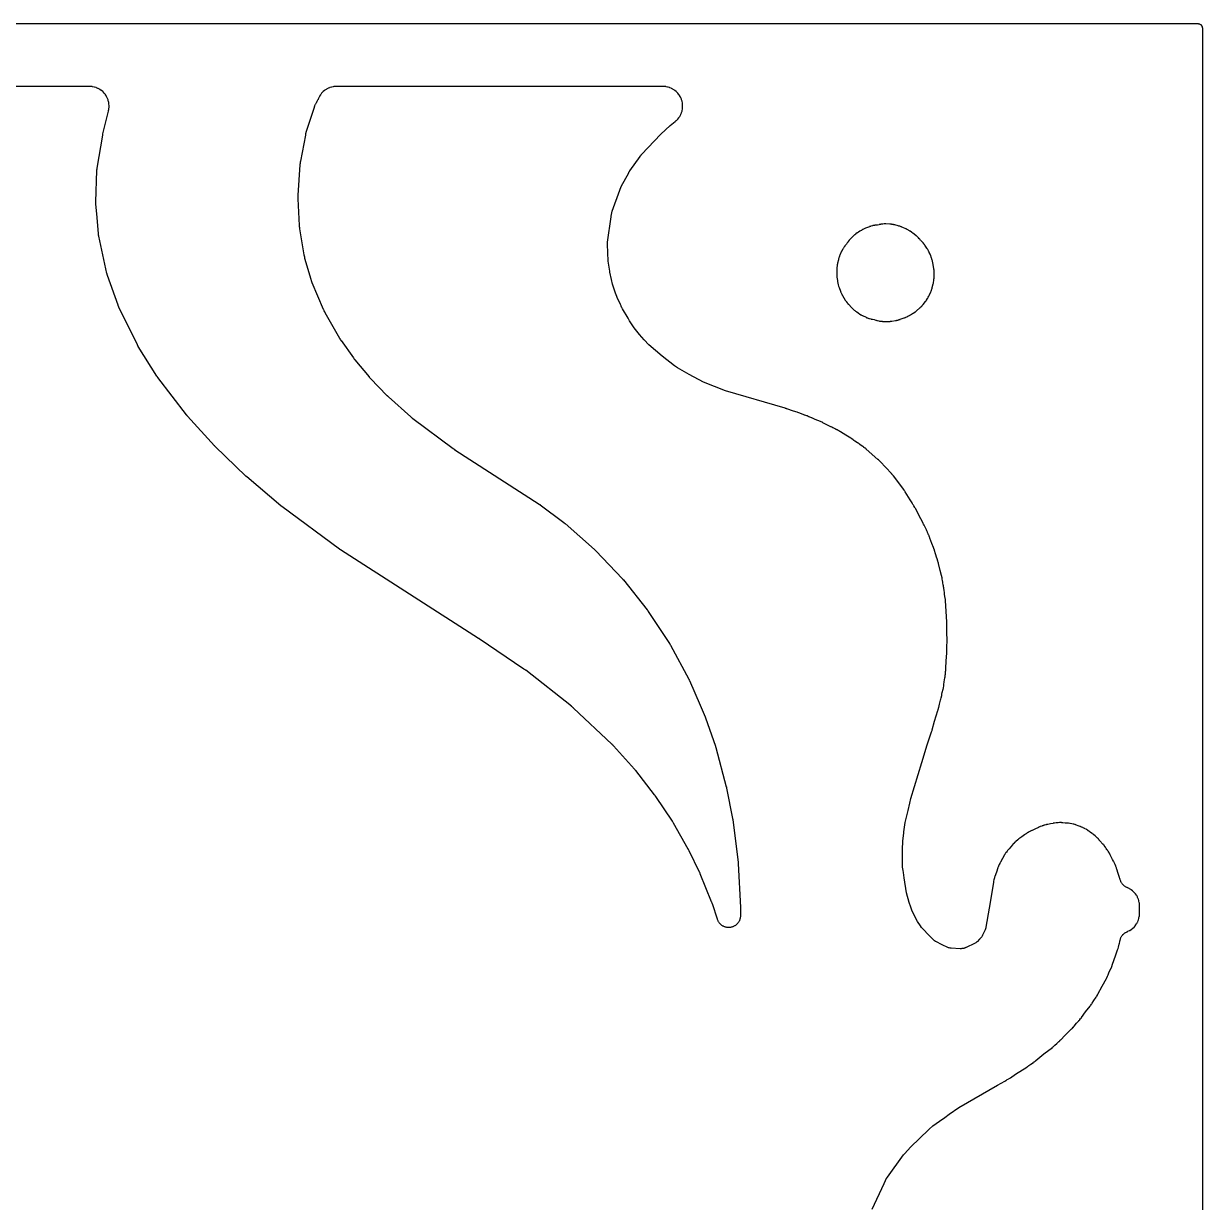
# Model space of a CAD drawing. Header units: millimetres. Extents: x 0 to 300, y 0 to 300.
# Drawn here: x 150 to 300.1, y 150 to 300.1 of the extents above; entities that cross this region are included whole.
import ezdxf

# ---------------------------------------------------------------- set-up
doc = ezdxf.new("R2010")
doc.units = ezdxf.units.MM
doc.layers.add('CUT', color=7, linetype='CONTINUOUS')

msp = doc.modelspace()

# ---------------------------------------------------------------- linework, layer by layer
at = {"layer": 'CUT'}
for points in [[(141.4352, 300.0575), (193.3882, 300.0575), (298.533, 300.0575), (298.5625, 300.0575), (299.4478, 300.0575), (299.5212, 300.0539), (299.5794, 300.0453), (299.6365, 300.031), (299.6918, 300.0112), (299.745, 299.9861), (299.7954, 299.9558), (299.8427, 299.9208), (299.8863, 299.8813), (299.9257, 299.8377), (299.9608, 299.7905), (299.991, 299.74), (300.0162, 299.6869), (300.036, 299.6315), (300.0503, 299.5745), (300.0589, 299.5163), (300.0625, 299.4428), (300.0625, 298.5575), (300.0625, 1.4375)], [(258.0098, 149.1385), (259.5295, 152.4236), (259.7025, 152.7773), (259.7094, 152.7912), (259.7258, 152.8234), (259.733, 152.8371), (259.7419, 152.8538), (259.7493, 152.8674), (259.7668, 152.899), (259.7744, 152.9125), (259.7833, 152.9278), (259.7912, 152.9412), (259.8098, 152.9722), (259.8179, 152.9854), (259.8279, 153.0014), (259.8362, 153.0145), (259.8559, 153.0448), (259.8644, 153.0577), (259.9546, 153.1917), (262.0109, 156.0396), (262.1424, 156.1877), (262.938, 157.0833), (265.1828, 159.2468), (265.2863, 159.3362), (265.7395, 159.7275), (266.6005, 160.345), (267.2523, 160.8125), (267.843, 161.2362), (269.0399, 162.0947), (273.9813, 164.9207), (274.9262, 165.449), (274.9335, 165.4532), (274.9842, 165.4825), (274.992, 165.487), (275.0546, 165.5245), (275.0622, 165.5291), (275.1113, 165.5594), (275.1193, 165.5644), (275.2231, 165.6309), (275.401, 165.7326), (275.4093, 165.7375), (275.467, 165.7718), (275.4759, 165.7771), (275.5471, 165.8211), (275.5557, 165.8265), (275.6114, 165.8622), (275.6205, 165.8681), (276.2736, 166.3034), (277.7013, 167.2172), (277.7127, 167.2247), (277.7866, 167.2744), (277.7978, 167.2822), (277.8891, 167.3467), (277.9002, 167.3547), (277.9718, 167.4077), (277.9827, 167.416), (278.2202, 167.6006), (278.5573, 167.8253), (278.5699, 167.8339), (278.6507, 167.8908), (278.663, 167.8997), (278.7626, 167.9736), (278.7747, 167.9829), (278.8526, 168.0437), (278.8644, 168.0533), (279.8928, 168.9007), (280.9592, 169.7296), (280.9722, 169.7401), (281.0563, 169.8092), (281.0691, 169.82), (281.1721, 169.9098), (281.1845, 169.9209), (281.2646, 169.9947), (281.2767, 170.0062), (281.5096, 170.2331), (281.6891, 170.381), (281.7032, 170.393), (281.7937, 170.4724), (281.8074, 170.4848), (281.9178, 170.5879), (281.9312, 170.6007), (282.0166, 170.6855), (282.0295, 170.6988), (282.5284, 171.2257), (283.4068, 172.0815), (283.42, 172.0947), (283.504, 172.1818), (283.5167, 172.1954), (283.6187, 172.3079), (283.6309, 172.3219), (283.7094, 172.4141), (283.7212, 172.4284), (284.0144, 172.7952), (284.3347, 173.1335), (284.3484, 173.1486), (284.4363, 173.2479), (284.4495, 173.2634), (284.5554, 173.3917), (284.5682, 173.4077), (284.649, 173.5127), (284.6612, 173.5291), (285.1865, 174.2619), (285.7609, 174.9805), (285.7674, 174.9888), (285.8125, 175.0473), (285.8192, 175.0561), (285.848, 175.095), (285.8616, 175.114), (285.9436, 175.2341), (285.9559, 175.2529), (285.9767, 175.2858), (285.9822, 175.2948), (286.02, 175.3572), (286.0261, 175.3674), (286.2222, 175.7063), (286.5209, 176.123), (286.527, 176.1317), (286.5693, 176.1929), (286.5755, 176.2021), (286.6025, 176.2427), (286.6151, 176.2626), (286.6912, 176.3878), (286.7026, 176.4073), (286.7218, 176.4416), (286.7269, 176.4509), (286.7615, 176.5158), (286.7671, 176.5264), (287.2853, 177.5435), (287.8387, 178.4998), (287.8447, 178.5104), (287.8829, 178.5797), (287.8887, 178.5904), (287.9109, 178.6325), (287.9217, 178.6543), (287.9896, 178.7973), (287.9996, 178.8195), (288.0183, 178.8633), (288.0229, 178.8745), (288.0525, 178.9479), (288.0569, 178.9593), (288.2028, 179.3442), (288.4064, 179.7438), (288.4113, 179.7537), (288.4449, 179.8228), (288.4498, 179.8332), (288.471, 179.8789), (288.4808, 179.9012), (288.5388, 180.0411), (288.5473, 180.0628), (288.5614, 180.1008), (288.5651, 180.1112), (288.5902, 180.183), (288.5941, 180.1947), (289.0222, 181.5068), (289.2638, 182.1444), (289.2684, 182.1571), (289.2978, 182.2403), (289.3022, 182.2532), (289.3187, 182.3035), (289.3266, 182.3295), (289.3739, 182.4994), (289.3806, 182.5257), (289.3925, 182.5773), (289.3954, 182.5906), (289.4133, 182.677), (289.4159, 182.6903), (289.4256, 182.7434), (289.4556, 182.8355), (289.4594, 182.8476), (289.4832, 182.926), (289.4867, 182.9381), (289.5, 182.9855), (289.5063, 183.0099), (289.5438, 183.1694), (289.5491, 183.1941), (289.5584, 183.2425), (289.5606, 183.2549), (289.5692, 183.3052), (289.578, 183.35), (289.5961, 183.4317), (289.6204, 183.5197), (289.6396, 183.5774), (289.6727, 183.6625), (289.6976, 183.7179), (289.7392, 183.7992), (289.7696, 183.8519), (289.8192, 183.9285), (289.8547, 183.9778), (289.9118, 184.0491), (289.9522, 184.0945), (290.0163, 184.1596), (290.061, 184.2007), (290.1313, 184.2589), (290.1801, 184.2953), (290.2559, 184.3461), (290.308, 184.3774), (290.3886, 184.4203), (290.466, 184.4565), (290.4982, 184.4708), (290.5004, 184.4718), (290.5079, 184.475), (290.5614, 184.4984), (290.5887, 184.5112), (290.7619, 184.5977), (290.8145, 184.6273), (290.9759, 184.7293), (291.0253, 184.7641), (291.1756, 184.8819), (291.2212, 184.9215), (291.359, 185.0537), (291.4004, 185.0977), (291.5241, 185.2431), (291.5609, 185.291), (291.6693, 185.4481), (291.7011, 185.4995), (291.7933, 185.6667), (291.8197, 185.721), (291.8946, 185.8967), (291.9154, 185.9534), (291.9722, 186.1357), (291.9873, 186.1942), (292.0255, 186.3812), (292.0346, 186.441), (292.054, 186.6336), (292.0563, 186.6637), (292.0593, 186.7226), (292.0598, 186.7377), (292.0623, 186.8358), (292.0625, 186.8509), (292.0625, 187.0475), (292.0625, 187.4851), (292.0625, 187.6875), (292.0623, 187.7028), (292.0598, 187.8019), (292.0592, 187.8172), (292.0562, 187.8766), (292.0539, 187.9071), (292.034, 188.1015), (292.0247, 188.1618), (291.9858, 188.3507), (291.9704, 188.4097), (291.9125, 188.5936), (291.8913, 188.6508), (291.815, 188.8279), (291.788, 188.8826), (291.6941, 189.051), (291.6618, 189.1027), (291.5513, 189.2607), (291.5138, 189.3089), (291.3878, 189.4549), (291.3457, 189.4989), (291.2055, 189.6314), (291.1591, 189.671), (291.0063, 189.7885), (290.9561, 189.8232), (290.7921, 189.9246), (290.7386, 189.954), (290.5628, 190.0394), (290.535, 190.052), (290.4726, 190.0785), (290.4318, 190.097), (290.3578, 190.1328), (290.2792, 190.1758), (290.2284, 190.207), (290.1544, 190.2577), (290.1069, 190.2938), (290.0384, 190.3516), (289.9947, 190.3922), (289.9322, 190.4565), (289.8928, 190.5013), (289.8371, 190.5715), (289.8023, 190.62), (289.7538, 190.6954), (289.7241, 190.7471), (289.6833, 190.827), (289.6589, 190.8814), (289.6263, 190.9649), (289.6002, 191.0428), (289.5871, 191.0856), (289.5507, 191.2159), (289.5462, 191.2309), (289.5162, 191.3285), (289.5113, 191.3435), (289.3277, 191.8883), (289.1726, 192.4209), (289.1689, 192.4331), (289.144, 192.5122), (289.1401, 192.5243), (289.1241, 192.5715), (289.1154, 192.5955), (289.0558, 192.75), (289.0461, 192.7736), (289.0262, 192.8193), (289.021, 192.8309), (288.9863, 192.9062), (288.9808, 192.9177), (288.9783, 192.9229), (288.9512, 192.9971), (288.946, 193.0109), (288.9249, 193.0646), (288.9134, 193.0918), (288.8346, 193.2667), (288.8218, 193.2933), (288.7955, 193.3447), (288.7886, 193.3577), (288.7428, 193.4421), (288.7356, 193.455), (288.6274, 193.6431), (288.3321, 194.2491), (288.3248, 194.2636), (288.2761, 194.3571), (288.2684, 194.3714), (288.2376, 194.4267), (288.2211, 194.4547), (288.1088, 194.6331), (288.0908, 194.6601), (288.0542, 194.7118), (288.0447, 194.7249), (287.9815, 194.8093), (287.9716, 194.8222), (287.8893, 194.9261), (287.8205, 195.0456), (287.8118, 195.0602), (287.7538, 195.1548), (287.7446, 195.1693), (287.7082, 195.225), (287.6887, 195.2531), (287.5569, 195.4315), (287.5359, 195.4584), (287.4933, 195.5096), (287.4822, 195.5226), (287.409, 195.606), (287.3975, 195.6186), (287.019, 196.0251), (286.9388, 196.1263), (286.931, 196.1361), (286.879, 196.1989), (286.8709, 196.2085), (286.8389, 196.2456), (286.8221, 196.2643), (286.7121, 196.3816), (286.6763, 196.4167), (286.5569, 196.5244), (286.5379, 196.5408), (286.5217, 196.5543), (286.5152, 196.5608), (286.5026, 196.5732), (286.4526, 196.6209), (286.4263, 196.6445), (286.251, 196.7931), (286.2234, 196.8152), (286.1682, 196.8566), (286.1539, 196.867), (286.06, 196.9333), (286.0454, 196.9433), (285.8147, 197.0961), (285.5886, 197.268), (285.5782, 197.2758), (285.5102, 197.3252), (285.4996, 197.3327), (285.4581, 197.3616), (285.4365, 197.3759), (285.2962, 197.4646), (285.2513, 197.4904), (285.1038, 197.5667), (285.0806, 197.5781), (285.0793, 197.5786), (285.0627, 197.5886), (285.0398, 197.6017), (284.891, 197.6824), (284.8436, 197.7055), (284.6883, 197.7729), (284.6638, 197.7828), (284.6156, 197.8012), (284.6033, 197.8058), (284.5225, 197.8347), (284.51, 197.839), (284.2513, 197.925), (284.031, 198.0159), (284.0181, 198.021), (283.9337, 198.0535), (283.9207, 198.0584), (283.8695, 198.0768), (283.8431, 198.0856), (283.6727, 198.138), (283.6188, 198.1519), (283.4442, 198.1883), (283.4341, 198.1902), (283.4212, 198.1935), (283.2474, 198.2338), (283.1926, 198.2439), (283.0159, 198.268), (282.9882, 198.2711), (282.934, 198.276), (282.9202, 198.277), (282.8299, 198.283), (282.816, 198.2837), (282.5756, 198.294), (282.3128, 198.3238), (282.2992, 198.3252), (282.2105, 198.3332), (282.1968, 198.3343), (282.1434, 198.3379), (282.116, 198.3391), (281.9404, 198.3429), (281.8857, 198.3415), (281.7104, 198.3293), (281.6905, 198.3274), (281.6773, 198.3274), (281.6504, 198.3267), (281.4779, 198.3186), (281.4242, 198.3136), (281.2531, 198.29), (281.2265, 198.2857), (281.1747, 198.2762), (281.1615, 198.2736), (281.0757, 198.2559), (281.0625, 198.253), (280.7407, 198.1787), (280.3875, 198.1213), (280.3695, 198.118), (280.2527, 198.0954), (280.2348, 198.0916), (280.1652, 198.0759), (280.1297, 198.0667), (279.9014, 198.0003), (279.8666, 197.989), (279.7994, 197.9649), (279.7823, 197.9584), (279.7581, 197.9489), (279.7384, 197.9438), (279.7219, 197.9392), (279.6578, 197.9205), (279.6252, 197.91), (279.4157, 197.8357), (279.3838, 197.8233), (279.3223, 197.7974), (279.3066, 197.7905), (279.2053, 197.7445), (279.1898, 197.7372), (278.7138, 197.5043), (278.374, 197.3585), (278.36, 197.3522), (278.2697, 197.3107), (278.2558, 197.3042), (278.2022, 197.2778), (278.1751, 197.2637), (278.0014, 197.1671), (277.9751, 197.1516), (277.9244, 197.12), (277.9116, 197.1117), (277.9008, 197.1046), (277.8642, 197.0855), (277.8509, 197.0784), (277.7993, 197.0498), (277.7733, 197.0346), (277.6067, 196.9311), (277.5815, 196.9146), (277.5331, 196.881), (277.5208, 196.8723), (277.4416, 196.8144), (277.4295, 196.8053), (277.0613, 196.5217), (276.7074, 196.2747), (276.6938, 196.2649), (276.6059, 196.1999), (276.5926, 196.1897), (276.541, 196.1492), (276.5151, 196.1277), (276.3511, 195.9835), (276.3265, 195.9606), (276.2873, 195.922), (276.2791, 195.9153), (276.2667, 195.905), (276.219, 195.8639), (276.1951, 195.8422), (276.0438, 195.6973), (276.0211, 195.6743), (275.978, 195.6284), (275.9672, 195.6165), (275.8975, 195.5381), (275.887, 195.5259), (275.4557, 195.0132), (275.3364, 194.8818), (275.3257, 194.8697), (275.2575, 194.7905), (275.2472, 194.7781), (275.2075, 194.7294), (275.1879, 194.704), (275.1131, 194.6014), (275.1075, 194.5942), (275.072, 194.5474), (275.0544, 194.523), (274.9443, 194.3617), (274.9279, 194.3364), (274.8973, 194.2863), (274.8896, 194.2734), (274.8407, 194.1888), (274.8334, 194.1757), (274.606, 193.7584), (274.3539, 193.3209), (274.3473, 193.3092), (274.3055, 193.2327), (274.2992, 193.2208), (274.2751, 193.1742), (274.2633, 193.1501), (274.19, 192.9919), (274.1793, 192.9673), (274.1745, 192.9556), (274.1664, 192.938), (274.0984, 192.7822), (274.0885, 192.758), (274.0701, 192.7103), (274.0655, 192.6981), (274.0366, 192.6181), (274.0323, 192.6057), (273.8427, 192.0418), (273.646, 191.4923), (273.6417, 191.4799), (273.6147, 191.3991), (273.6107, 191.3866), (273.5956, 191.3377), (273.5884, 191.3125), (273.5522, 191.1747), (273.5416, 191.1407), (273.5381, 191.1291), (273.5248, 191.0837), (273.5185, 191.0603), (273.4805, 190.9074), (273.4751, 190.8838), (273.4656, 190.8374), (273.4633, 190.8255), (273.4489, 190.748), (273.4468, 190.7361), (272.9072, 187.4489), (272.4917, 185.0156), (272.4899, 185.005), (272.4869, 184.9886), (272.4815, 184.9615), (272.4737, 184.9253), (272.4662, 184.8933), (272.465, 184.8888), (272.449, 184.8331), (272.4298, 184.7737), (272.423, 184.7563), (272.4073, 184.7188), (272.402, 184.7067), (272.3979, 184.6976), (272.243, 184.3591), (272.0726, 184.0122), (272.0672, 184.0013), (272.0597, 183.9865), (272.0363, 183.9435), (272.0075, 183.8936), (271.9615, 183.8222), (271.9295, 183.7773), (271.8941, 183.7331), (271.8635, 183.6968), (271.8532, 183.6852), (271.8454, 183.6766), (271.6957, 183.5129), (271.3698, 183.1855), (271.3404, 183.1574), (271.2947, 183.1154), (271.2559, 183.0864), (271.2089, 183.0547), (271.1361, 183.0105), (271.0676, 182.9732), (271.0297, 182.9537), (269.9909, 182.45), (269.9516, 182.4322), (269.8789, 182.4011), (269.7981, 182.3711), (269.7433, 182.3537), (269.6879, 182.339), (269.6377, 182.3271), (269.5808, 182.3165), (269.4946, 182.3047), (269.437, 182.2996), (269.3501, 182.2962), (269.2704, 182.2969), (269.2269, 182.2983), (268.065, 182.3649), (268.0182, 182.3688), (267.9326, 182.3782), (267.8399, 182.3934), (267.8002, 182.402), (267.7529, 182.4183), (267.6754, 182.4495), (267.6335, 182.4676), (266.9235, 182.7962), (266.1294, 183.2046), (266.1184, 183.2103), (266.1037, 183.2182), (266.0606, 183.2426), (266.0109, 183.2727), (265.9888, 183.2875), (265.9653, 183.3068), (265.9282, 183.3391), (265.9164, 183.35), (265.9075, 183.3582), (265.4041, 183.8334), (264.2842, 184.9978), (264.1565, 185.2014), (263.8099, 185.7547), (263.1195, 187.0516), (262.9314, 187.5936), (262.7221, 188.1966), (262.4061, 189.3892), (262.0868, 191.3025), (262.0375, 191.6671), (261.9919, 192.0046), (261.9613, 192.2313), (261.9003, 192.6828), (261.8907, 194.2594), (261.8869, 194.8811), (261.9071, 196.0046), (261.9075, 196.0192), (261.9081, 196.0361), (262.0397, 197.0163), (262.0611, 197.1755), (262.2349, 198.3466), (262.2809, 198.548), (262.5897, 199.8985), (262.8083, 200.813), (262.8086, 200.8144), (262.9484, 201.3995), (264.3276, 205.9906), (265.0075, 208.2334), (265.5899, 209.9096), (265.5932, 209.9192), (265.6152, 209.9864), (265.6186, 209.9968), (265.6445, 210.081), (265.6476, 210.0913), (265.667, 210.1582), (265.67, 210.1692), (265.966, 211.271), (266.3901, 212.607), (266.3947, 212.622), (266.423, 212.7202), (266.4272, 212.7353), (266.4595, 212.8594), (266.4633, 212.8747), (266.4865, 212.9741), (266.4898, 212.9895), (266.5754, 213.4063), (266.7363, 213.9369), (266.741, 213.9533), (266.7702, 214.0607), (266.7745, 214.0772), (266.8073, 214.213), (266.8111, 214.2297), (266.8342, 214.3385), (266.8375, 214.3553), (266.8445, 214.3941), (266.8751, 214.5271), (266.8792, 214.5465), (266.9039, 214.6733), (266.9074, 214.6929), (266.9403, 214.8975), (267.0621, 215.3513), (267.0656, 215.3649), (267.0872, 215.4536), (267.0904, 215.4673), (267.1021, 215.5209), (267.1075, 215.5485), (267.1382, 215.7284), (267.1422, 215.7562), (267.1489, 215.8107), (267.1505, 215.8246), (267.1594, 215.9155), (267.1607, 215.9295), (267.1863, 216.2705), (267.2789, 216.7791), (267.2816, 216.7951), (267.2978, 216.8997), (267.3, 216.9158), (267.3082, 216.98), (267.3131, 217.0072), (267.3153, 217.0199), (267.3233, 217.0697), (267.3269, 217.0952), (267.3464, 217.2616), (267.3488, 217.2873), (267.3525, 217.3375), (267.3533, 217.3504), (267.3577, 217.4341), (267.3582, 217.447), (267.3602, 217.5106), (267.3717, 217.5821), (267.3742, 217.5995), (267.3891, 217.7129), (267.3911, 217.7304), (267.4055, 217.8731), (267.407, 217.8907), (267.4152, 218.0047), (267.4162, 218.0223), (267.4528, 218.8918), (267.5285, 219.9476), (267.5292, 219.9598), (267.5333, 220.0391), (267.5338, 220.0513), (267.5369, 220.1509), (267.5371, 220.1631), (267.538, 220.2425), (267.538, 220.2547), (267.5327, 220.7915), (267.5406, 220.9805), (267.5585, 221.2177), (267.5596, 221.2374), (267.5651, 221.3651), (267.5656, 221.3847), (267.5671, 221.5451), (267.567, 221.5647), (267.564, 221.6925), (267.5632, 221.7121), (267.523, 222.4282), (267.5168, 222.62), (267.5448, 223.5326), (267.5451, 223.547), (267.5457, 223.6407), (267.5456, 223.6552), (267.5436, 223.7728), (267.5431, 223.7873), (267.5392, 223.8809), (267.5385, 223.8953), (267.3639, 226.5557), (267.3629, 226.5691), (267.3552, 226.6562), (267.3539, 226.6696), (267.3418, 226.7787), (267.3401, 226.7921), (267.3286, 226.8787), (267.3266, 226.892), (267.2425, 227.4299), (267.2388, 227.4956), (267.2379, 227.5093), (267.2309, 227.5981), (267.2296, 227.6117), (267.2242, 227.665), (267.2208, 227.6922), (267.1946, 227.8684), (267.19, 227.8954), (267.1797, 227.9479), (267.1769, 227.9614), (267.1578, 228.0484), (267.1547, 228.0617), (267.1516, 228.0744), (267.1419, 228.1737), (267.14, 228.1911), (267.1255, 228.3045), (267.123, 228.322), (267.1007, 228.4637), (267.0977, 228.481), (267.0766, 228.5934), (267.0731, 228.6106), (267.0189, 228.8591), (267.0016, 228.9696), (266.9992, 228.9836), (266.9827, 229.0749), (266.98, 229.0889), (266.9686, 229.1441), (266.9439, 229.3251), (266.941, 229.3444), (266.9199, 229.4691), (266.9163, 229.4882), (266.8847, 229.6438), (266.8805, 229.6628), (266.8513, 229.7859), (266.8465, 229.8047), (266.6734, 230.4419), (266.4828, 231.3153), (266.4784, 231.334), (266.4478, 231.4551), (266.4428, 231.4737), (266.3997, 231.6244), (266.3941, 231.6428), (266.3558, 231.7617), (266.3497, 231.7799), (266.1832, 232.2461), (266.1514, 232.3629), (266.1466, 232.3816), (266.1429, 232.3955), (266.1329, 232.431), (266.0612, 232.695), (266.0558, 232.7136), (266.0189, 232.834), (266.0129, 232.8524), (265.9617, 233.0019), (265.9552, 233.0201), (265.9105, 233.1379), (265.9034, 233.1559), (265.892, 233.1832), (265.8808, 233.2184), (265.8741, 233.2381), (265.8284, 233.366), (265.8211, 233.3855), (265.6253, 233.8783), (265.3783, 234.5633), (265.3723, 234.5793), (265.3317, 234.6826), (265.3252, 234.6984), (265.2705, 234.8266), (265.2636, 234.8423), (265.2172, 234.9431), (265.2098, 234.9585), (265.1415, 235.0965), (265.0654, 235.2879), (265.0602, 235.3006), (265.0252, 235.3833), (265.0196, 235.3959), (264.9732, 235.4986), (264.9674, 235.5111), (264.9286, 235.5921), (264.9225, 235.6044), (264.7096, 236.0235), (264.6766, 236.1027), (264.6706, 236.1165), (264.6309, 236.2056), (264.6246, 236.2192), (264.5719, 236.3298), (264.5653, 236.3433), (264.5211, 236.4303), (264.5142, 236.4436), (264.2004, 237.0254), (263.6152, 238.1771), (263.6095, 238.188), (263.5718, 238.2586), (263.5658, 238.2695), (263.5167, 238.3571), (263.5105, 238.3678), (263.4699, 238.4368), (263.4636, 238.4474), (263.3169, 238.6854), (263.2776, 238.7523), (263.2675, 238.769), (263.2167, 238.8494), (263.1652, 238.9449), (263.1572, 238.9593), (263.1038, 239.0521), (263.0954, 239.0662), (263.0252, 239.1808), (263.0165, 239.1947), (262.9581, 239.2845), (262.9489, 239.2981), (262.8599, 239.427), (262.231, 240.4476), (262.2235, 240.4594), (262.1741, 240.5355), (262.1664, 240.5471), (262.1022, 240.6411), (262.0943, 240.6526), (262.0414, 240.7263), (262.0332, 240.7375), (260.7269, 242.4727), (260.7175, 242.4849), (260.6551, 242.5634), (260.6454, 242.5754), (260.5646, 242.672), (260.5545, 242.6837), (260.4882, 242.7589), (260.4778, 242.7704), (259.053, 244.3054), (259.0418, 244.3171), (258.9683, 244.3922), (258.9568, 244.4036), (258.8619, 244.4953), (258.8502, 244.5064), (258.7727, 244.5774), (258.7606, 244.5882), (257.2607, 245.8899), (257.2437, 245.9041), (257.132, 245.9941), (257.1145, 246.0076), (256.9703, 246.1153), (256.9523, 246.1281), (256.8343, 246.2097), (256.8159, 246.2219), (256.6048, 246.3565), (256.4637, 246.4702), (256.4512, 246.48), (256.3689, 246.5428), (256.3561, 246.5523), (256.2508, 246.6284), (256.2378, 246.6375), (256.1523, 246.6959), (256.1391, 246.7047), (255.8198, 246.9104), (255.721, 246.9886), (255.705, 247.0008), (255.6004, 247.0779), (255.5841, 247.0895), (255.4497, 247.1819), (255.4331, 247.193), (255.3235, 247.263), (255.3065, 247.2735), (254.6752, 247.6481), (254.0097, 248.077), (253.9971, 248.0849), (253.9145, 248.1353), (253.9017, 248.1429), (253.7964, 248.2036), (253.7834, 248.2108), (253.6984, 248.2571), (253.6852, 248.264), (253.5699, 248.3231), (253.5009, 248.3637), (253.4847, 248.3729), (253.3522, 248.4456), (253.3358, 248.4542), (253.2284, 248.5088), (253.2117, 248.517), (253.2079, 248.5188), (253.1577, 248.5486), (253.1431, 248.557), (253.0472, 248.6103), (253.0324, 248.6183), (252.9103, 248.6817), (252.8952, 248.6893), (252.7965, 248.7371), (252.7812, 248.7442), (252.4995, 248.8711), (251.7508, 249.2544), (251.7388, 249.2604), (251.6603, 249.2984), (251.6481, 249.3041), (251.5486, 249.3496), (251.5363, 249.355), (251.4562, 249.3895), (251.4438, 249.3946), (250.7507, 249.6744), (250.3293, 249.8726), (250.3157, 249.8789), (250.2265, 249.9181), (250.2127, 249.924), (250.0995, 249.9705), (250.0856, 249.976), (249.9946, 250.0107), (249.9805, 250.0159), (249.8685, 250.0555), (249.8605, 250.0589), (249.7439, 250.1069), (249.7259, 250.114), (249.5777, 250.1695), (249.5594, 250.176), (249.4399, 250.2164), (249.4214, 250.2224), (249.3111, 250.2557), (248.8073, 250.4591), (248.7937, 250.4644), (248.7052, 250.4977), (248.6915, 250.5026), (248.5794, 250.5417), (248.5656, 250.5463), (248.4755, 250.5753), (248.4616, 250.5795), (248.0013, 250.7153), (247.1453, 251.0177), (247.1377, 251.0203), (247.0852, 251.0381), (247.0771, 251.0408), (247.0113, 251.062), (247.0033, 251.0646), (246.9511, 251.0806), (246.9425, 251.0832), (239.3384, 253.2963), (236.5377, 254.4054), (234.732, 255.3814), (233.2481, 256.227), (232.8445, 256.4954), (231.2974, 257.7232), (229.5893, 259.1486), (228.9997, 259.8019), (228.4202, 260.4981), (227.7364, 261.3196), (227.2087, 262.0939), (227.1162, 262.2383), (226.9417, 262.538), (226.242, 263.7394), (226.1989, 263.8275), (226.1687, 263.8892), (226.0731, 264.0845), (226.062, 264.1071), (226.0611, 264.1089), (225.976, 264.2826), (225.5648, 265.1887), (225.3728, 265.6675), (225.3677, 265.6828), (225.3552, 265.7202), (225.1325, 266.3881), (224.9882, 266.8679), (224.8209, 267.4925), (224.6485, 268.4076), (224.6346, 268.4816), (224.6228, 268.5443), (224.5241, 269.0682), (224.4193, 269.8052), (224.3731, 270.9368), (224.3336, 271.9166), (224.3332, 271.9316), (224.3323, 271.9667), (224.3321, 271.9817), (224.332, 272), (224.332, 272.015), (224.3323, 272.0455), (224.3329, 272.0624), (224.3352, 272.0938), (224.343, 272.177), (224.347, 272.2126), (224.7787, 275.4444), (224.7791, 275.4461), (224.782, 275.4584), (224.8032, 275.5502), (224.9447, 276.161), (225.918, 278.8427), (226.0853, 279.3036), (227.0279, 281.0662), (227.0344, 281.0782), (227.0499, 281.1062), (227.0566, 281.1181), (227.0649, 281.1325), (227.0718, 281.1444), (227.0882, 281.1718), (227.0953, 281.1835), (227.1035, 281.1969), (227.1108, 281.2085), (227.1279, 281.2354), (227.1353, 281.2469), (227.1445, 281.2608), (227.1521, 281.2722), (227.1701, 281.2986), (227.1779, 281.3098), (228.4745, 283.1545), (228.4862, 283.1706), (228.4959, 283.1835), (228.5077, 283.1992), (228.5176, 283.212), (228.5409, 283.2417), (228.551, 283.2543), (228.5627, 283.2686), (228.573, 283.281), (228.5974, 283.3098), (228.6079, 283.322), (228.6209, 283.3368), (228.6316, 283.3489), (228.657, 283.3767), (228.668, 283.3886), (231.1026, 285.9704), (232.3172, 287.0687), (232.9441, 287.5847), (232.9553, 287.5942), (233.0277, 287.6568), (233.0387, 287.6666), (233.0812, 287.7052), (233.1025, 287.7255), (233.2357, 287.8591), (233.2751, 287.9028), (233.393, 288.0467), (233.428, 288.094), (233.5311, 288.2488), (233.5613, 288.2994), (233.6488, 288.4635), (233.6739, 288.5168), (233.7449, 288.6887), (233.7646, 288.7442), (233.8185, 288.9222), (233.8327, 288.9793), (233.8688, 289.1618), (233.8774, 289.2201), (233.8954, 289.4052), (233.8982, 289.464), (233.8981, 289.65), (233.8951, 289.7088), (233.8767, 289.8939), (233.8681, 289.9521), (233.8316, 290.1346), (233.8173, 290.1916), (233.7631, 290.3696), (233.7433, 290.425), (233.6719, 290.5969), (233.6467, 290.65), (233.5589, 290.814), (233.5287, 290.8645), (233.4252, 291.0191), (233.3901, 291.0664), (233.272, 291.2101), (233.2325, 291.2537), (233.1009, 291.3852), (233.0573, 291.4247), (232.9134, 291.5427), (232.8661, 291.5777), (232.7114, 291.681), (232.6609, 291.7112), (232.4968, 291.7989), (232.4436, 291.824), (232.2717, 291.8952), (232.2163, 291.915), (232.0383, 291.969), (231.9812, 291.9833), (231.7987, 292.0195), (231.7405, 292.0282), (231.5528, 292.0466), (231.5235, 292.0488), (231.4661, 292.0516), (231.4514, 292.0522), (231.3557, 292.0545), (231.341, 292.0547), (231.3003, 292.0547), (205.552, 292.0547), (189.8944, 292.0547), (189.8795, 292.0545), (189.7824, 292.0521), (189.7674, 292.0515), (189.7091, 292.0486), (189.6793, 292.0464), (189.5143, 292.0299), (189.4887, 292.0273), (189.4296, 292.0184), (189.2445, 291.981), (189.1865, 291.9663), (189.006, 291.9106), (188.9498, 291.8902), (188.7757, 291.8169), (188.7219, 291.791), (188.5559, 291.7007), (188.5049, 291.6696), (188.3487, 291.5632), (188.3011, 291.5272), (188.1563, 291.4058), (188.1124, 291.3652), (187.9804, 291.23), (187.9408, 291.1853), (187.8229, 291.0377), (187.788, 290.9892), (187.6854, 290.8305), (187.6554, 290.7788), (187.5679, 290.6085), (187.5549, 290.5815), (187.5308, 290.5284), (187.5249, 290.5147), (187.487, 290.4252), (187.4814, 290.4114), (187.4777, 290.4021), (187.4607, 290.3617), (187.4277, 290.2886), (187.3879, 290.2107), (187.348, 290.1411), (187.3273, 290.1071), (187.3253, 290.1037), (187.32, 290.0955), (187.3119, 290.0824), (187.2918, 290.0493), (187.2863, 290.0403), (187.2734, 290.0195), (187.2675, 290.0101), (187.2613, 290), (187.2612, 289.9998), (187.2534, 289.9866), (187.1566, 289.816), (187.1292, 289.7613), (187.0502, 289.5817), (187.0386, 289.5534), (187.0174, 289.4975), (187.0121, 289.4831), (186.9792, 289.3893), (186.9743, 289.3748), (185.9883, 286.3189), (185.9829, 286.3014), (185.9497, 286.1868), (185.9449, 286.1691), (185.9077, 286.024), (185.9035, 286.0062), (185.8774, 285.8898), (185.8736, 285.8718), (185.2343, 282.5429), (185.2312, 282.525), (185.2125, 282.4088), (185.2099, 282.3908), (185.1908, 282.2443), (185.1888, 282.2263), (185.1771, 282.1091), (185.1756, 282.091), (184.9081, 278.2155), (184.9071, 278.1976), (184.9026, 278.0812), (184.9021, 278.0632), (184.9008, 277.917), (184.9009, 277.8991), (184.9033, 277.7825), (184.904, 277.7646), (185.0759, 274.3737), (185.077, 274.3563), (185.086, 274.2432), (185.0877, 274.2258), (185.1032, 274.0842), (185.1053, 274.0669), (185.1209, 273.9545), (185.1236, 273.9372), (185.6801, 270.6373), (185.6833, 270.62), (185.7055, 270.5082), (185.7092, 270.4911), (185.7412, 270.3517), (185.7453, 270.3347), (185.774, 270.2244), (185.7787, 270.2075), (186.567, 267.5068), (186.5721, 267.4901), (186.6071, 267.382), (186.6128, 267.3655), (186.6606, 267.2312), (186.6667, 267.2148), (186.7079, 267.109), (186.7145, 267.0928), (188.155, 263.6907), (188.1621, 263.6746), (188.2099, 263.5702), (188.2175, 263.5543), (188.2814, 263.4252), (188.2895, 263.4094), (188.3434, 263.3081), (188.3519, 263.2926), (190.214, 260.0274), (190.2216, 260.0146), (190.2714, 259.9321), (190.2792, 259.9195), (190.3443, 259.8175), (190.3524, 259.8051), (190.4062, 259.7251), (190.4147, 259.7129), (191.9845, 257.5008), (191.991, 257.4918), (192.0367, 257.4298), (192.0439, 257.4204), (192.1024, 257.3442), (192.1096, 257.3351), (192.157, 257.2758), (192.1649, 257.2662), (193.9973, 255.071), (194.004, 255.0631), (194.0511, 255.0086), (194.0585, 255.0003), (194.1185, 254.9334), (194.1258, 254.9253), (194.1742, 254.8733), (194.1823, 254.8649), (196.2612, 252.7165), (196.2686, 252.709), (196.3198, 252.6579), (196.3278, 252.65), (196.3929, 252.5874), (196.4009, 252.5799), (196.4532, 252.5314), (196.4619, 252.5235), (199.3125, 249.9824), (199.3225, 249.9737), (199.3877, 249.9181), (199.3978, 249.9097), (199.4812, 249.8417), (199.4915, 249.8335), (199.5591, 249.7808), (199.5695, 249.7728), (204.6829, 245.9646), (204.6906, 245.9589), (204.7447, 245.92), (204.7531, 245.914), (204.8213, 245.8666), (204.8297, 245.861), (204.8842, 245.8244), (204.8932, 245.8185), (215.6313, 238.9009), (215.637, 238.8971), (215.6503, 238.8884), (215.656, 238.8847), (215.6696, 238.8756), (215.6766, 238.8709), (215.6928, 238.8599), (215.6997, 238.8552), (215.7077, 238.8496), (215.7146, 238.8448), (215.7306, 238.8335), (215.7375, 238.8286), (215.741, 238.826), (215.749, 238.8202), (215.7677, 238.8064), (215.7757, 238.8004), (218.7859, 236.5265), (218.7915, 236.5223), (218.8043, 236.5124), (218.8098, 236.5082), (218.8228, 236.498), (218.8295, 236.4928), (218.8451, 236.4804), (218.8517, 236.4751), (218.8593, 236.4689), (218.866, 236.4635), (218.8813, 236.4508), (218.8879, 236.4453), (218.8912, 236.4425), (218.8989, 236.436), (218.9167, 236.4206), (218.9243, 236.4139), (222.6802, 233.1014), (222.6876, 233.0948), (222.7048, 233.0793), (222.7122, 233.0726), (222.721, 233.0644), (222.7282, 233.0577), (222.745, 233.0419), (222.7521, 233.0351), (222.7603, 233.0272), (222.7674, 233.0202), (222.7839, 233.004), (222.7909, 232.9971), (222.7994, 232.9885), (222.8064, 232.9814), (222.8224, 232.9649), (222.8293, 232.9577), (226.2194, 229.3909), (226.2263, 229.3836), (226.2421, 229.3666), (226.2489, 229.3592), (226.2571, 229.3502), (226.2638, 229.3428), (226.2792, 229.3254), (226.2858, 229.3179), (226.2934, 229.3092), (226.2999, 229.3016), (226.315, 229.2839), (226.3214, 229.2762), (226.3292, 229.2669), (226.3355, 229.2592), (226.3502, 229.2411), (226.3565, 229.2333), (229.3741, 225.4342), (229.405, 225.3953), (229.4112, 225.3874), (229.4255, 225.369), (229.4316, 225.3611), (229.4389, 225.3514), (229.4449, 225.3434), (229.4588, 225.3247), (229.4647, 225.3166), (229.4715, 225.3073), (229.4773, 225.2992), (229.4907, 225.2802), (229.4965, 225.272), (229.5034, 225.262), (229.509, 225.2537), (229.5221, 225.2344), (229.5276, 225.2261), (232.2256, 221.1302), (232.231, 221.1219), (232.2435, 221.1025), (232.2488, 221.0941), (232.2553, 221.0839), (232.2605, 221.0755), (232.2726, 221.0557), (232.2777, 221.0473), (232.2835, 221.0375), (232.2886, 221.0289), (232.3002, 221.009), (232.3051, 221.0004), (232.3111, 220.9899), (232.3159, 220.9812), (232.3271, 220.961), (232.3319, 220.9523), (234.6791, 216.5985), (234.6836, 216.5899), (234.6942, 216.5698), (234.6987, 216.5612), (234.7041, 216.5506), (234.7085, 216.5419), (234.7186, 216.5216), (234.7229, 216.5129), (234.7277, 216.5028), (234.7319, 216.4941), (234.7416, 216.4735), (234.7457, 216.4647), (234.7506, 216.4539), (234.7546, 216.4451), (234.7639, 216.4243), (234.7678, 216.4154), (236.1253, 213.275), (236.7507, 211.8284), (236.7533, 211.8222), (236.7595, 211.8077), (236.7621, 211.8015), (236.7683, 211.7865), (236.7714, 211.7788), (236.7786, 211.7609), (236.7817, 211.7532), (236.7852, 211.7443), (236.7882, 211.7365), (236.7952, 211.7184), (236.7981, 211.7106), (236.7996, 211.7066), (236.803, 211.6974), (236.8107, 211.6758), (236.814, 211.6665), (238.0584, 208.0833), (238.0605, 208.077), (238.0655, 208.0624), (238.0676, 208.0562), (238.0725, 208.0414), (238.075, 208.0337), (238.0807, 208.0158), (238.0832, 208.0081), (238.0859, 207.9992), (238.0883, 207.9914), (238.0938, 207.9734), (238.0961, 207.9656), (238.0972, 207.9617), (238.0998, 207.9525), (238.1059, 207.9309), (238.1084, 207.9217), (239.4553, 202.907), (239.4569, 202.9008), (239.4607, 202.8864), (239.4623, 202.8802), (239.466, 202.8656), (239.4679, 202.858), (239.4722, 202.8403), (239.474, 202.8327), (239.4761, 202.8239), (239.4778, 202.8163), (239.4818, 202.7985), (239.4835, 202.7908), (239.4844, 202.7869), (239.4863, 202.7779), (239.4907, 202.7567), (239.4925, 202.7476), (240.2506, 198.8661), (240.2517, 198.8601), (240.2544, 198.8459), (240.2555, 198.8399), (240.2581, 198.8255), (240.2594, 198.8181), (240.2624, 198.8008), (240.2637, 198.7933), (240.2651, 198.7847), (240.2663, 198.7773), (240.269, 198.7598), (240.2701, 198.7524), (240.2707, 198.7486), (240.2719, 198.7397), (240.2747, 198.719), (240.2759, 198.7102), (240.9578, 193.316), (240.9586, 193.3093), (240.9605, 193.2937), (240.9612, 193.2871), (240.963, 193.2712), (240.9639, 193.263), (240.9658, 193.2438), (240.9666, 193.2356), (240.9675, 193.2261), (240.9682, 193.2179), (240.9698, 193.1987), (240.9705, 193.1904), (240.9708, 193.1862), (240.9715, 193.1765), (240.9729, 193.1537), (240.9735, 193.1439), (241.2662, 187.5572), (241.2665, 187.5509), (241.2672, 187.5362), (241.2674, 187.5299), (241.268, 187.5149), (241.2683, 187.5072), (241.2688, 187.4891), (241.269, 187.4814), (241.2692, 187.4725), (241.2693, 187.4647), (241.2696, 187.4466), (241.2696, 187.4388), (241.2696, 187.4349), (241.2696, 187.4257), (241.2695, 187.4043), (241.2694, 187.3951), (241.2543, 186.4851), (241.2527, 186.4439), (241.2475, 186.3642), (241.2376, 186.2776), (241.2283, 186.2203), (241.2101, 186.135), (241.1952, 186.0789), (241.1689, 185.9958), (241.1486, 185.9414), (241.1144, 185.8613), (241.089, 185.8091), (241.0471, 185.7326), (241.0168, 185.6831), (240.9677, 185.6111), (240.9328, 185.5648), (240.877, 185.4978), (240.8377, 185.4551), (240.7756, 185.3938), (240.7324, 185.3551), (240.6647, 185.3001), (240.618, 185.2658), (240.5453, 185.2176), (240.4954, 185.188), (240.4184, 185.1471), (240.3659, 185.1223), (240.2853, 185.0891), (240.2307, 185.0696), (240.1473, 185.0443), (240.091, 185.0302), (240.0055, 185.013), (239.9481, 185.0044), (239.8614, 184.9957), (239.8034, 184.9926), (239.7162, 184.9923), (239.6582, 184.9949), (239.5714, 185.003), (239.514, 185.0112), (239.4284, 185.0277), (239.372, 185.0414), (239.2884, 185.0661), (239.2336, 185.0852), (239.1528, 185.1179), (239.1001, 185.1422), (239.0228, 185.1825), (238.9727, 185.2118), (238.8997, 185.2594), (238.8526, 185.2935), (238.7846, 185.3479), (238.741, 185.3863), (238.6786, 185.4471), (238.639, 185.4895), (238.5827, 185.5561), (238.5474, 185.6022), (238.4978, 185.6738), (238.4671, 185.7231), (238.4246, 185.7993), (238.3989, 185.8513), (238.364, 185.9312), (238.3356, 186.0058), (238.3212, 186.047), (237.6787, 188.0214), (237.6755, 188.031), (237.6527, 188.0972), (237.6491, 188.1073), (237.6192, 188.1893), (237.6155, 188.1992), (237.5908, 188.2636), (237.5866, 188.2741), (236.1464, 191.8198), (236.1428, 191.8284), (236.1176, 191.8878), (236.1136, 191.897), (236.081, 191.9705), (236.0769, 191.9794), (236.0502, 192.0371), (236.0457, 192.0466), (234.7341, 194.7509), (234.73, 194.7593), (234.7007, 194.8174), (234.6961, 194.8263), (234.6583, 194.8982), (234.6537, 194.9068), (234.6229, 194.9631), (234.6178, 194.9723), (232.7367, 198.274), (232.7315, 198.2829), (232.695, 198.3446), (232.6892, 198.3541), (232.6422, 198.4301), (232.6364, 198.4393), (232.5982, 198.4987), (232.5918, 198.5084), (230.4663, 201.6769), (230.4606, 201.6852), (230.4205, 201.7428), (230.4143, 201.7516), (230.3631, 201.8225), (230.3568, 201.8311), (230.3153, 201.8863), (230.3085, 201.8953), (227.9175, 204.9615), (227.9114, 204.9691), (227.869, 205.0217), (227.8624, 205.0298), (227.8084, 205.0944), (227.8018, 205.1022), (227.7582, 205.1526), (227.751, 205.1608), (225.1073, 208.1082), (225.0988, 208.1175), (225.0429, 208.1773), (225.0342, 208.1864), (224.9624, 208.26), (224.9535, 208.2689), (224.895, 208.3263), (224.886, 208.335), (220.0065, 212.9323), (219.9967, 212.9414), (219.9318, 212.9998), (219.9217, 213.0087), (219.8387, 213.0802), (219.8284, 213.0889), (219.761, 213.1443), (219.7506, 213.1527), (213.9177, 217.737), (213.9097, 217.7432), (213.8541, 217.7854), (213.8455, 217.7918), (213.7753, 217.8431), (213.7667, 217.8493), (213.7105, 217.8889), (213.7013, 217.8953), (208.0101, 221.7478), (208.0071, 221.7498), (207.9863, 221.7637), (207.9831, 221.7659), (207.9571, 221.783), (207.9539, 221.7851), (207.9333, 221.7985), (207.9299, 221.8007), (190.3424, 233.0643), (190.3373, 233.0676), (190.3253, 233.0754), (190.3202, 233.0787), (190.308, 233.0868), (190.3018, 233.0909), (190.2872, 233.1007), (190.281, 233.1049), (190.2738, 233.1098), (190.2676, 233.1141), (190.2532, 233.1241), (190.2471, 233.1285), (190.244, 233.1306), (190.2367, 233.1358), (190.2199, 233.148), (190.2127, 233.1533), (182.875, 238.576), (182.87, 238.5797), (182.8582, 238.5885), (182.8532, 238.5923), (182.8413, 238.6014), (182.8352, 238.6061), (182.821, 238.6171), (182.8149, 238.6218), (182.8079, 238.6273), (182.8019, 238.6322), (182.7878, 238.6434), (182.7818, 238.6483), (182.7788, 238.6508), (182.7717, 238.6566), (182.7553, 238.6703), (182.7483, 238.6761), (178.41, 242.3676), (178.4058, 242.3713), (178.3959, 242.3797), (178.3917, 242.3834), (178.3818, 242.392), (178.3767, 242.3965), (178.3648, 242.4071), (178.3597, 242.4116), (178.3539, 242.4169), (178.3488, 242.4215), (178.337, 242.4322), (178.3326, 242.4363), (178.3232, 242.445), (178.3099, 242.4577), (178.304, 242.4632), (174.4077, 246.2087), (174.4032, 246.2129), (174.393, 246.2229), (174.3886, 246.2273), (174.3782, 246.2375), (174.3728, 246.2429), (174.3604, 246.2553), (174.3551, 246.2607), (174.349, 246.2669), (174.3438, 246.2723), (174.3315, 246.2851), (174.3263, 246.2905), (174.3237, 246.2933), (174.3176, 246.2998), (174.3034, 246.3151), (174.2973, 246.3217), (170.8706, 250.0893), (170.8643, 250.0964), (170.8496, 250.1129), (170.8433, 250.12), (170.8358, 250.1287), (170.8296, 250.1358), (170.8153, 250.1526), (170.8092, 250.1598), (170.8022, 250.1681), (170.7962, 250.1754), (170.7823, 250.1925), (170.7763, 250.1998), (170.7691, 250.2088), (170.7632, 250.2163), (170.7496, 250.2336), (170.7439, 250.2411), (167.1015, 254.9928), (167.0951, 255.0013), (167.0803, 255.021), (167.0741, 255.0295), (167.0664, 255.04), (167.0603, 255.0485), (167.0459, 255.0686), (167.0399, 255.0773), (167.0329, 255.0873), (167.0269, 255.096), (167.0131, 255.1164), (167.0072, 255.1252), (167.0001, 255.136), (166.9943, 255.1449), (166.981, 255.1656), (166.9753, 255.1746), (164.6007, 258.9623), (164.5945, 258.9723), (164.5803, 258.9957), (164.5742, 259.0058), (164.5669, 259.0181), (164.561, 259.0282), (164.5474, 259.052), (164.5416, 259.0623), (164.535, 259.0741), (164.5294, 259.0844), (164.5164, 259.1085), (164.5109, 259.1189), (164.5042, 259.1316), (164.4988, 259.142), (164.4865, 259.1665), (164.4812, 259.177), (162.1438, 263.9482), (162.1382, 263.9598), (162.1254, 263.9871), (162.1199, 263.9988), (162.1134, 264.0131), (162.1082, 264.0249), (162.0961, 264.0525), (162.091, 264.0644), (162.0852, 264.078), (162.0803, 264.09), (162.069, 264.1179), (162.0643, 264.1299), (162.0586, 264.1446), (162.054, 264.1567), (162.0435, 264.1849), (162.0391, 264.1971), (160.6993, 267.9755), (160.6948, 267.9887), (160.6844, 268.0195), (160.68, 268.0328), (160.6749, 268.0489), (160.6707, 268.0623), (160.6613, 268.0934), (160.6573, 268.1068), (160.6529, 268.1222), (160.6492, 268.1356), (160.6407, 268.167), (160.6372, 268.1805), (160.633, 268.197), (160.6297, 268.2105), (160.6222, 268.2422), (160.6191, 268.2558), (159.5708, 273.0146), (159.5678, 273.029), (159.5609, 273.0627), (159.5581, 273.0771), (159.5548, 273.0947), (159.5523, 273.1092), (159.5465, 273.1431), (159.5442, 273.1576), (159.5416, 273.1743), (159.5395, 273.1889), (159.5349, 273.2229), (159.5331, 273.2375), (159.5309, 273.2553), (159.5293, 273.2699), (159.5258, 273.3041), (159.5244, 273.3187), (159.3496, 275.3466), (159.3487, 275.3569), (159.199, 277.0933), (159.1979, 277.107), (159.1956, 277.1391), (159.1947, 277.1529), (159.1938, 277.1697), (159.1931, 277.1835), (159.1919, 277.2156), (159.1914, 277.2294), (159.191, 277.2452), (159.1908, 277.259), (159.1905, 277.2912), (159.1905, 277.305), (159.1906, 277.3218), (159.1907, 277.3356), (159.1914, 277.3678), (159.1918, 277.3816), (159.3373, 281.3568), (159.3379, 281.3714), (159.3397, 281.4055), (159.3406, 281.42), (159.3419, 281.4378), (159.343, 281.4524), (159.3459, 281.4863), (159.3472, 281.5009), (159.3489, 281.5176), (159.3505, 281.5321), (159.3545, 281.5659), (159.3564, 281.5804), (159.3588, 281.5981), (159.3608, 281.6125), (159.3659, 281.6462), (159.3682, 281.6607), (160.0755, 285.8713), (160.0766, 285.8778), (160.0793, 285.8928), (160.0804, 285.8993), (160.0833, 285.9147), (160.0847, 285.9226), (160.0883, 285.941), (160.0898, 285.9489), (160.0917, 285.958), (160.0933, 285.9658), (160.0972, 285.9842), (160.0989, 285.9921), (160.0998, 285.9962), (160.1019, 286.0055), (160.1069, 286.0271), (160.1091, 286.0364), (160.8042, 288.9032), (160.8076, 288.9179), (160.8282, 289.0135), (160.8312, 289.0283), (160.8422, 289.0861), (160.8471, 289.1159), (160.8736, 289.3072), (160.8788, 289.3672), (160.8859, 289.5576), (160.8851, 289.6179), (160.873, 289.808), (160.8661, 289.8679), (160.835, 290.0558), (160.8222, 290.1147), (160.7724, 290.2986), (160.7538, 290.3559), (160.6858, 290.5339), (160.6615, 290.589), (160.576, 290.7593), (160.5462, 290.8117), (160.4441, 290.9725), (160.4093, 291.0217), (160.2915, 291.1715), (160.2519, 291.2169), (160.1197, 291.3541), (160.0758, 291.3953), (159.9305, 291.5186), (159.8826, 291.5552), (159.7257, 291.6632), (159.6744, 291.6949), (159.5074, 291.7866), (159.4532, 291.8129), (159.2779, 291.8875), (159.2213, 291.9082), (159.0394, 291.9648), (158.981, 291.9798), (158.7943, 292.0178), (158.7347, 292.0269), (158.5426, 292.0462), (158.5125, 292.0485), (158.4537, 292.0515), (158.4387, 292.052), (158.3407, 292.0545), (158.3257, 292.0547), (131.565, 292.0547)]]:
    msp.add_lwpolyline(points, dxfattribs=at)
msp.add_lwpolyline([(253.5428, 269.0556), (253.5359, 268.957), (253.5351, 268.9418), (253.5108, 268.3942), (253.5104, 268.3811), (253.5085, 268.2961), (253.5083, 268.283), (253.5083, 268.2318), (253.5089, 268.2056), (253.5162, 268.0357), (253.5179, 268.0095), (253.5223, 267.9586), (253.5236, 267.9455), (253.5315, 267.8731), (253.541, 267.7481), (253.5439, 267.719), (253.551, 267.6622), (253.553, 267.6477), (253.5672, 267.5536), (253.5695, 267.5391), (253.5907, 267.4183), (253.6071, 267.2935), (253.6092, 267.2789), (253.6239, 267.1845), (253.6264, 267.17), (253.6366, 267.1135), (253.6426, 267.0847), (253.6723, 266.9569), (253.6843, 266.8963), (253.687, 266.8834), (253.6981, 266.8331), (253.7043, 266.8075), (253.7486, 266.6421), (253.756, 266.6168), (253.7714, 266.5677), (253.7755, 266.5551), (253.8031, 266.474), (253.8075, 266.4616), (253.9791, 265.9904), (253.9842, 265.9768), (254.0189, 265.8883), (254.0244, 265.8748), (254.0465, 265.8222), (254.0585, 265.7955), (254.1405, 265.6243), (254.1537, 265.5983), (254.1809, 265.5481), (254.188, 265.5353), (254.2351, 265.4529), (254.2426, 265.4403), (254.594, 264.8594), (254.6023, 264.846), (254.6575, 264.76), (254.6662, 264.7469), (254.7007, 264.6961), (254.7191, 264.6705), (254.8426, 264.5077), (254.8622, 264.4831), (254.9019, 264.4362), (254.9122, 264.4244), (254.9802, 264.348), (254.9908, 264.3364), (255.419, 263.8803), (255.4296, 263.8693), (255.5, 263.7981), (255.5109, 263.7873), (255.5542, 263.7456), (255.577, 263.7249), (255.7281, 263.5939), (255.7518, 263.5743), (255.7992, 263.5373), (255.8115, 263.528), (255.8919, 263.4685), (255.9043, 263.4595), (256.0688, 263.3442), (256.2286, 263.2226), (256.2409, 263.2135), (256.3215, 263.1554), (256.334, 263.1466), (256.3833, 263.1129), (256.4089, 263.0963), (256.5784, 262.9928), (256.6049, 262.9775), (256.6574, 262.949), (256.6709, 262.9419), (256.7594, 262.8967), (256.7731, 262.89), (257.2424, 262.6653), (257.2441, 262.6645), (257.2573, 262.6584), (257.3434, 262.6197), (257.3567, 262.6139), (257.409, 262.5919), (257.4361, 262.5813), (257.611, 262.5175), (257.6665, 262.5003), (257.8468, 262.4537), (257.8751, 262.4471), (257.9306, 262.4356), (257.9449, 262.4328), (258.0378, 262.4159), (258.0521, 262.4135), (258.2779, 262.378), (258.5012, 262.3035), (258.5151, 262.299), (258.6064, 262.271), (258.6204, 262.2669), (258.6756, 262.2514), (258.7041, 262.2442), (258.8875, 262.2023), (258.9453, 262.1921), (259.132, 262.1684), (259.1612, 262.1654), (259.2184, 262.161), (259.233, 262.16), (259.3283, 262.155), (259.343, 262.1544), (259.9124, 262.1381), (259.927, 262.1379), (260.0215, 262.1375), (260.0361, 262.1376), (260.0929, 262.1387), (260.122, 262.14), (260.3106, 262.153), (260.3396, 262.1557), (260.396, 262.1623), (260.4105, 262.1642), (260.5041, 262.1775), (260.5185, 262.1797), (261.0066, 262.2613), (261.0211, 262.2639), (261.1151, 262.282), (261.1295, 262.2849), (261.1857, 262.2972), (261.2143, 262.3042), (261.2854, 262.3234), (261.3849, 262.3478), (261.413, 262.3555), (261.4676, 262.3718), (261.4815, 262.3761), (261.5717, 262.4054), (261.5855, 262.4101), (261.5874, 262.4108), (262.1099, 262.5948), (262.1225, 262.5994), (262.2038, 262.6301), (262.2163, 262.6349), (262.2647, 262.6545), (262.2893, 262.665), (262.4474, 262.7371), (262.4714, 262.7487), (262.518, 262.7725), (262.5298, 262.7787), (262.5799, 262.8058), (262.7207, 262.876), (262.7474, 262.8901), (262.7988, 262.9191), (262.8119, 262.9267), (262.8962, 262.977), (262.909, 262.9849), (263.0203, 263.0551), (263.1654, 263.1377), (263.178, 263.145), (263.2593, 263.1938), (263.2717, 263.2015), (263.3197, 263.232), (263.344, 263.2482), (263.4988, 263.3574), (263.5222, 263.3748), (263.5671, 263.4098), (263.5785, 263.4189), (263.6518, 263.479), (263.6629, 263.4884), (264.0922, 263.8584), (264.1033, 263.8682), (264.1745, 263.9327), (264.1854, 263.9428), (264.2272, 263.9826), (264.2481, 264.0035), (264.3805, 264.1426), (264.4004, 264.1645), (264.4381, 264.2082), (264.4476, 264.2196), (264.5086, 264.2939), (264.5178, 264.3054), (264.8084, 264.6781), (264.8181, 264.6908), (264.8798, 264.7744), (264.8891, 264.7874), (264.9248, 264.8386), (264.9424, 264.8653), (265.0519, 265.0417), (265.068, 265.0693), (265.0981, 265.1239), (265.1056, 265.138), (265.1532, 265.2304), (265.1549, 265.2338), (265.2328, 265.3692), (265.2467, 265.3947), (265.2726, 265.4452), (265.2791, 265.4582), (265.3201, 265.5432), (265.3263, 265.5563), (265.4727, 265.8795), (265.4789, 265.8936), (265.5179, 265.9859), (265.5238, 266.0002), (265.5458, 266.0562), (265.5563, 266.0852), (265.5885, 266.1814), (265.6171, 266.2608), (265.6268, 266.2902), (265.6444, 266.3481), (265.6487, 266.363), (265.6754, 266.4602), (265.6793, 266.4752), (265.7905, 266.925), (265.7939, 266.9395), (265.8149, 267.0343), (265.8179, 267.049), (265.8291, 267.1062), (265.834, 267.1356), (265.8617, 267.3277), (265.8652, 267.3574), (265.8655, 267.3608), (265.8698, 267.3903), (265.8931, 267.5823), (265.896, 267.612), (265.9001, 267.67), (265.901, 267.6849), (265.9054, 267.7815), (265.906, 267.7964), (265.9164, 268.2828), (265.9165, 268.2974), (265.9162, 268.3925), (265.916, 268.4071), (265.9145, 268.4642), (265.9129, 268.4934), (265.8985, 268.6828), (265.8956, 268.7119), (265.8885, 268.7686), (265.8865, 268.783), (265.8723, 268.877), (265.87, 268.8914), (265.7468, 269.594), (265.7438, 269.6099), (265.7425, 269.6166), (265.7406, 269.6271), (265.7379, 269.6415), (265.7194, 269.7348), (265.7163, 269.7492), (265.7038, 269.8049), (265.6967, 269.8334), (265.6459, 270.0167), (265.6374, 270.0447), (265.6195, 270.099), (265.6148, 270.1128), (265.5828, 270.2024), (265.5777, 270.2162), (265.4302, 270.5991), (265.4252, 270.6116), (265.392, 270.6926), (265.3867, 270.705), (265.3656, 270.7532), (265.3543, 270.7776), (265.2781, 270.9325), (265.269, 270.9489), (265.2309, 271.0356), (265.2247, 271.0492), (265.1999, 271.102), (265.1865, 271.1287), (265.0953, 271.3), (265.0806, 271.326), (265.0507, 271.3761), (265.0429, 271.3888), (264.991, 271.4708), (264.9828, 271.4834), (264.7464, 271.8374), (264.7386, 271.8488), (264.6874, 271.9218), (264.6793, 271.933), (264.6475, 271.9762), (264.6308, 271.9979), (264.5201, 272.1347), (264.4836, 272.1758), (264.3608, 272.3019), (264.3413, 272.3211), (264.3021, 272.3578), (264.292, 272.3671), (264.2255, 272.4266), (264.2152, 272.4356), (264.1817, 272.4643), (264.1435, 272.5159), (264.1353, 272.5267), (264.081, 272.5967), (264.0726, 272.6074), (264.039, 272.6487), (264.0213, 272.6695), (263.9052, 272.7999), (263.8671, 272.8389), (263.7396, 272.9583), (263.7192, 272.9764), (263.6788, 273.011), (263.6683, 273.0197), (263.5997, 273.0757), (263.589, 273.0842), (263.1862, 273.3977), (263.1743, 273.4067), (263.0963, 273.4644), (263.0842, 273.4731), (263.0365, 273.5066), (263.0117, 273.5231), (262.8476, 273.6264), (262.822, 273.6417), (262.7712, 273.6702), (262.7581, 273.6774), (262.6724, 273.7228), (262.669, 273.7245), (262.6423, 273.7418), (262.4932, 273.8287), (262.4697, 273.8417), (262.4231, 273.8661), (262.4111, 273.8722), (262.3328, 273.9111), (262.3207, 273.917), (261.9249, 274.1024), (261.9106, 274.1089), (261.8173, 274.1497), (261.8029, 274.1557), (261.7462, 274.1788), (261.7169, 274.1898), (261.616, 274.2248), (261.5387, 274.2536), (261.5088, 274.2639), (261.45, 274.2824), (261.4349, 274.2869), (261.3361, 274.3151), (261.3209, 274.3192), (260.9096, 274.425), (260.8948, 274.4286), (260.7986, 274.4508), (260.7838, 274.454), (260.7257, 274.4659), (260.6957, 274.4712), (260.5006, 274.5008), (260.4705, 274.5046), (260.4115, 274.5105), (260.3964, 274.5118), (260.2979, 274.5191), (260.2828, 274.5201), (259.7722, 274.5452), (259.7573, 274.5458), (259.6605, 274.5481), (259.6456, 274.5483), (259.5874, 274.5483), (259.5576, 274.5475), (259.3668, 274.538), (259.3075, 274.532), (259.1187, 274.5036), (259.0893, 274.4984), (259.0323, 274.4869), (259.0177, 274.4838), (258.9233, 274.4623), (258.9088, 274.4588), (258.7031, 274.4065), (258.5053, 274.3909), (258.4907, 274.3896), (258.3962, 274.3798), (258.3816, 274.3781), (258.325, 274.3708), (258.2961, 274.3664), (258.1116, 274.3336), (258.0546, 274.3205), (257.8742, 274.2699), (257.8462, 274.2613), (257.7921, 274.2432), (257.7783, 274.2384), (257.6889, 274.2061), (257.6752, 274.201), (257.1912, 274.0126), (257.1773, 274.007), (257.0875, 273.9694), (257.0737, 273.9635), (257.0203, 273.9395), (256.9933, 273.9266), (256.8198, 273.8382), (256.7934, 273.824), (256.7427, 273.7949), (256.7298, 273.7872), (256.6465, 273.7367), (256.6338, 273.7287), (256.4652, 273.6204), (256.2916, 273.5179), (256.2788, 273.5101), (256.1965, 273.4587), (256.1839, 273.4506), (256.1353, 273.4185), (256.1107, 273.4014), (255.9543, 273.2866), (255.9307, 273.2683), (255.8854, 273.2315), (255.874, 273.222), (255.8002, 273.1589), (255.789, 273.149), (255.3944, 272.794), (255.3838, 272.7842), (255.3155, 272.7198), (255.3052, 272.7097), (255.2651, 272.67), (255.2451, 272.6492), (255.12, 272.5127), (255.083, 272.4682), (254.9716, 272.3203), (254.9548, 272.2969), (254.9231, 272.2502), (254.9151, 272.2382), (254.8642, 272.1593), (254.8565, 272.1471), (254.7473, 271.9686), (254.6004, 271.8001), (254.5909, 271.7889), (254.53, 271.7155), (254.5208, 271.7041), (254.4853, 271.6591), (254.4677, 271.6356), (254.3585, 271.4825), (254.3269, 271.4331), (254.2332, 271.27), (254.2192, 271.2442), (254.1932, 271.1932), (254.1866, 271.18), (254.1453, 271.0941), (254.1392, 271.0808), (253.9178, 270.5897), (253.9119, 270.5761), (253.8743, 270.4869), (253.8687, 270.4731), (253.8475, 270.419), (253.8373, 270.391), (253.7757, 270.2076), (253.7669, 270.1791), (253.7511, 270.1232), (253.7473, 270.1088), (253.7233, 270.015), (253.7198, 270.0005), (253.6183, 269.5567), (253.6151, 269.5418), (253.5955, 269.4448), (253.5927, 269.4298), (253.5824, 269.3713), (253.5779, 269.3411), (253.5669, 269.2527), (253.5533, 269.16), (253.5497, 269.1298), (253.544, 269.0707)], close=True, dxfattribs=at)

doc.saveas('drawing.dxf')
